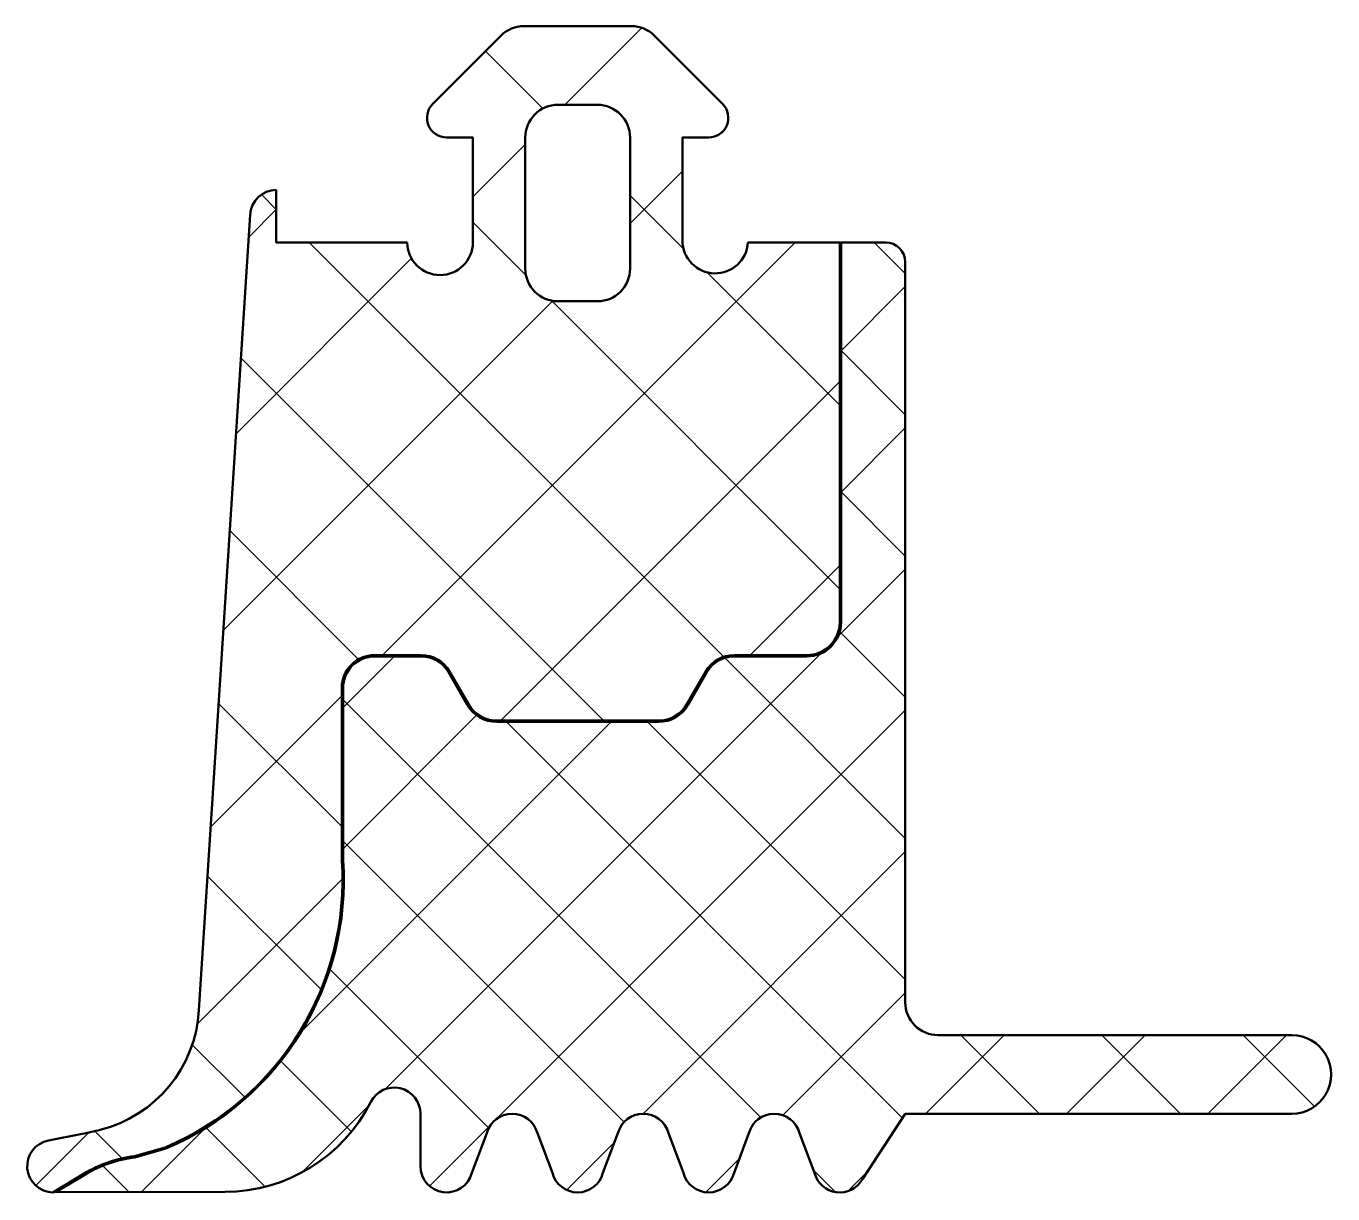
# Model space of a CAD drawing. Extents: x -3.8 to 16.1, y -15 to 2.8.
import ezdxf

# ---------------------------------------------------------------- set-up
doc = ezdxf.new("R2010")
doc.units = 0
for name, color, linetype, lineweight in [('0S-Alu contour', 7, 'Continuous', 50), ('0S-EPDM contour', 22, 'Continuous', 50), ('0S-EPDM hatch', 25, 'Continuous', 25), ('0S-PT contour', 91, 'Continuous', 50), ('0S-PT hatch', 103, 'Continuous', 25)]:
    doc.layers.add(name, color=color, linetype=linetype, lineweight=lineweight)

# ---------------------------------------------------------------- blocks, each defined once
blk = doc.blocks.new('284532__421B1B93_8C6C_4314_B001_06248F372FC0_')
at = {"layer": '0S-EPDM hatch'}
h = blk.add_hatch(dxfattribs=at)
h.set_pattern_fill('ANSI37', color=256, scale=0.625, angle=90, style=0)
h.set_pattern_definition([(135, (0, 0), (-1.403165018917055, -1.403165018917055), []), (225, (0, 0), (1.403165018917055, -1.403165018917055), [])])
edge = h.paths.add_edge_path()
edge.add_arc((2.500000000000001, -0.4999999999997736), 0.5, 180, 360)
edge.add_line((3.000000000000001, -0.4999999999998023), (3.000000000000002, 1.09999923706067))
edge.add_line((3.000000000000002, 1.09999923706067), (2.599998474120982, 1.099999237060671))
edge.add_ellipse((2.600003902038368, 1.400002306970133), major_axis=(-0.3000030699585662, 0), ratio=1, start_angle=-44.99926452983311, end_angle=89.99896335474898, ccw=False)
edge.add_line((2.387866973876948, 1.61213378906273), (3.428122618957615, 2.653384357861731))
edge.add_ellipse((3.781844961507157, 2.299999999999748), major_axis=(-0.5000000000002621, 0), ratio=1, start_angle=269.99999999999034, end_angle=315.02738638263673, ccw=False)
edge.add_line((3.781844961507242, 2.800000000000009), (5.418159606996681, 2.800000000000009))
edge.add_ellipse((5.418159606996884, 2.300000000000507), major_axis=(-0.4999999999995022, 0), ratio=1, start_angle=224.9724037600675, end_angle=270.0000000000232, ccw=False)
edge.add_line((5.771883243884676, 2.653383062280485), (6.812129974365239, 1.612133789062618))
edge.add_ellipse((6.599996857240427, 1.400000728398839), major_axis=(-0.3000014913424136, 0), ratio=1, start_angle=90.00030879993659, end_angle=224.9999923751195, ccw=False)
edge.add_line((6.599998474121152, 1.099999237060783), (6.200000762939454, 1.099999237060556))
edge.add_line((6.200000762939454, 1.099999237060556), (6.200000762939454, -0.4732213705780469))
edge.add_arc((6.700000762939462, -0.4732213705781325), 0.5000000000000071, 180, 356.9299262217182)
edge.add_line((7.199283152981708, -0.4999999999999176), (8.60000341351051, -0.4999999999997758))
edge.add_line((8.60000341351051, -0.4999999999997758), (8.600019823360128, -6.299998508100246))
edge.add_ellipse((8.100019823362713, -6.300000124497773), major_axis=(-0.5000000000000281, 0), ratio=1, start_angle=89.9999871629272, end_angle=180.0001852236296, ccw=False)
edge.add_line((8.100019711338119, -6.800000124497789), (6.988676308291401, -6.799999875502013))
edge.add_arc((6.988676196266664, -7.29999987550186), 0.4999999999998598, 89.99998716291071, 149.9999999999965)
edge.add_line((6.555663494374581, -7.049999875501904), (6.266988509145948, -7.549999616792052))
edge.add_ellipse((5.833975807253745, -7.299999616792078), major_axis=(-0.4999999999999736, 0), ratio=1, start_angle=89.99998716291748, end_angle=150.0000000000018, ccw=False)
edge.add_line((5.833975695229066, -7.799999616792038), (3.366025196567419, -7.799999063849155))
edge.add_ellipse((3.366025308591983, -7.299999063849175), major_axis=(-0.499999999999993, 0), ratio=1, start_angle=30.000000000011994, end_angle=89.99998716293061, ccw=False)
edge.add_line((2.933012606699821, -7.549999063849262), (2.644337322738905, -7.049998805139389))
edge.add_arc((2.211324620846598, -7.299998805139558), 0.50000000000016, 30.00000000001174, 89.99998716292411)
edge.add_line((2.211324732871218, -6.79999880513941), (1.500000448098727, -6.79999864576763))
edge.add_arc((1.500000336073933, -7.299998981841552), 0.5000003360739341, 89.99998716291282, 180)
edge.add_line((0.9999999999999989, -7.299998981841512), (0.9999999999999982, -9.935927071771005))
edge.add_ellipse((-3.418270717782545, -10.23408402966514), major_axis=(-4.428319512767271, 0), ratio=1, start_angle=112.91648536430301, end_angle=183.8606222431933, ccw=False)
edge.add_line((-1.693931894836586, -14.31289137138119), (-2.163894578902538, -14.44598824960053))
edge.add_arc((-1.914858926522621, -16.40497817014032), 1.974755748170581, 97.24483813714185, 121.0628577964668)
edge.add_line((-2.933789728428092, -14.7133989417679), (-3.408941959208636, -15.0000009632412))
edge.add_ellipse((-3.401876921593331, -14.60006336156895), major_axis=(-0.3999999999848188, 0), ratio=1, start_angle=-78.9999999999909, end_angle=88.98795528086657, ccw=False)
edge.add_line((-3.478200519741114, -14.2074124882048), (-2.960564221954104, -14.10679418462001))
edge.add_arc((-3.914609198836794, -9.19865826737982), 5.000000000001826, 280.9999999999956, 284.203986492438)
edge.add_arc((-3.178484688466516, -12.10694310646347), 1.999999999999872, 284.2039864924394, 356.8338123721467)
edge.add_line((-1.181537623129659, -12.21740766296014), (-0.399453336905653, -0.079108739276581))
edge.add_ellipse((5.897336494e-07, -0.1000432324974921), major_axis=(-0.4000021156368721, 0), ratio=1, start_angle=270.00008447267624, end_angle=357.00000000002075, ccw=False)
edge.add_line((-1.2e-15, 0.299958883138945), (1.8e-15, -0.5))
edge.add_line((1.8e-15, -0.5), (2.000000000000001, -0.4999999999997449))
edge = h.paths.add_edge_path()
edge.add_arc((4.899991951970137, -0.8999938593487431), 0.5000088110169649, 270.0010096449121, 359.99920892124)
edge.add_line((5.400000762939443, -0.9000007629394525), (5.400000762939442, 1.099999237060783))
edge.add_arc((4.89999849621757, 1.099996970338911), 0.5000022667270105, 0.0002597465130049, 89.99974025397432)
edge.add_line((4.900000762939529, 1.599999237060783), (4.30000000000006, 1.599999237060698))
edge.add_arc((4.299997640166156, 1.100001596894555), 0.4999976401717121, 89.99972958167768, 180.0002704185669)
edge.add_line((3.800000000000013, 1.099999237060523), (3.800000000000009, -0.9000007629394662))
edge.add_arc((4.300004183031077, -0.8999984872692127), 0.5000041830362468, 180.0002607702023, 269.9995206639517)
edge.add_line((4.299999999999949, -1.400002670287962), (4.900000762939397, -1.400002670288076))
at = {"layer": '0S-Alu contour', "color": 7}
for points in [[(4.900000762939529, 1.599999237060783), (4.30000000000006, 1.599999237060698)], [(3.800000000000013, 1.099999237060523), (3.800000000000009, -0.900000762939466)], [(5.400000762939443, -0.9000007629394525), (5.400000762939442, 1.099999237060783)], [(4.299999999999949, -1.400002670287962), (4.900000762939397, -1.400002670288076)]]:
    blk.add_lwpolyline(points, dxfattribs=at)
for centre, radius, start, end in [((4.299997640166156, 1.100001596894555), 0.4999976401717121, 89.99972958167768, 180.0002704185669), ((4.89999849621757, 1.099996970338911), 0.5000022667270105, 0.0002597465130049, 89.99974025397432), ((4.300004183031077, -0.8999984872692127), 0.5000041830362468, 180.0002607702023, 269.9995206639517), ((4.899991951970137, -0.8999938593487431), 0.5000088110169649, 270.0010096449121, 359.99920892124)]:
    blk.add_arc(centre, radius, start, end, dxfattribs=at)
at = {"layer": '0S-EPDM contour', "color": 7}
for points in [[(3.781844961507242, 2.800000000000009), (5.418159606996681, 2.800000000000009)], [(2.387866973876948, 1.61213378906273), (3.428122618957615, 2.653384357861731)], [(5.771883243884676, 2.653383062280485), (6.812129974365239, 1.612133789062618)], [(3.000000000000001, -0.4999999999998023), (3.000000000000002, 1.09999923706067), (2.599998474120982, 1.099999237060671)], [(6.599998474121152, 1.099999237060783), (6.200000762939454, 1.099999237060556), (6.200000762939454, -0.4732213705780469)], [(-1.2e-15, 0.299958883138945), (1.8e-15, -0.5), (2.000000000000001, -0.4999999999997449)], [(-1.181537623129659, -12.21740766296014), (-0.399453336905653, -0.0791087392765804)], [(7.199283152981708, -0.4999999999999176), (8.60000341351051, -0.4999999999997758), (8.600019823360128, -6.299998508100245)], [(2.211324732871218, -6.79999880513941), (1.500000448098727, -6.79999864576763)], [(8.100019711338119, -6.800000124497789), (6.988676308291401, -6.799999875502013)], [(2.933012606699821, -7.549999063849262), (2.644337322738905, -7.049998805139389)], [(6.555663494374581, -7.049999875501904), (6.266988509145948, -7.549999616792052)], [(0.9999999999999989, -7.299998981841512), (0.9999999999999982, -9.935927071771005)], [(5.833975695229066, -7.799999616792038), (3.366025196567419, -7.799999063849155)], [(-3.478200519741114, -14.2074124882048), (-2.960564221954104, -14.10679418462001)], [(-1.693931894836586, -14.31289137138119), (-2.163894578902538, -14.44598824960053)], [(-2.933789728428092, -14.7133989417679), (-3.408941959208636, -15.0000009632412)]]:
    blk.add_lwpolyline(points, dxfattribs=at)
at = {"layer": '0S-EPDM contour', "color": 7, "extrusion": (0, 0, -1)}
for centre, radius, start, end in [((-3.781844961507157, 2.299999999999748), 0.5000000000002621, 44.97261361736326, 90.00000000000966), ((-5.418159606996884, 2.300000000000507), 0.4999999999995022, 89.9999999999768, 135.0275962399325), ((-2.600003902038368, 1.400002306970133), 0.3000030699585662, 270.001036645251, 44.99926452983314), ((-6.599996857240427, 1.400000728398839), 0.3000014913424136, 135.0000076248805, 269.9996912000634), ((-5.897336494e-07, -0.1000432324974921), 0.4000021156368721, 2.999999999979261, 89.99991552732374), ((-8.100019823362713, -6.300000124497773), 0.5000000000000281, 179.9998147763704, 270.0000128370728), ((-3.366025308591983, -7.299999063849175), 0.499999999999993, 270.0000128370694, 329.999999999988), ((-5.833975807253745, -7.299999616792078), 0.4999999999999736, 209.9999999999983, 270.0000128370825), ((3.418270717782545, -10.23408402966514), 4.428319512767271, 176.1393777568067, 247.083514635697), ((3.401876921593331, -14.60006336156895), 0.3999999999848188, 271.0120447191335, 78.99999999999098)]:
    blk.add_arc(centre, radius, start, end, dxfattribs=at)
at = {"layer": '0S-EPDM contour', "color": 7}
for centre, radius, start, end in [((2.500000000000001, -0.4999999999997736), 0.5, 180, 0), ((6.700000762939462, -0.4732213705781325), 0.5000000000000071, 180, 356.9299262217182), ((1.500000336073933, -7.299998981841552), 0.5000003360739341, 89.99998716291282, 180), ((2.211324620846598, -7.299998805139558), 0.50000000000016, 30.00000000001174, 89.99998716292411), ((6.988676196266664, -7.29999987550186), 0.4999999999998598, 89.99998716291071, 149.9999999999965), ((-3.178484688466516, -12.10694310646347), 1.999999999999872, 284.2039864924394, 356.8338123721467), ((-3.914609198836794, -9.19865826737982), 5.000000000001826, 280.9999999999956, 284.203986492438), ((-1.914858926522621, -16.40497817014032), 1.974755748170581, 97.24483813714185, 121.0628577964668)]:
    blk.add_arc(centre, radius, start, end, dxfattribs=at)
blk = doc.blocks.new('284532__7A7F4E39_E228_4853_B1A5_4898F36AC839_')
at = {"layer": '0S-PT hatch'}
h = blk.add_hatch(dxfattribs=at)
h.set_pattern_fill('ANSI37', color=256, scale=0.48, angle=90, style=0)
h.set_pattern_definition([(135, (0, 0), (-1.077630734528298, -1.077630734528298), []), (225, (0, 0), (1.077630734528298, -1.077630734528298), [])])
edge = h.paths.add_edge_path()
edge.add_arc((8.60000083987214, -14.60000292966242), 0.3999988397287547, 194.999472110643, 330.0003255144524)
edge.add_line((8.946411132812447, -14.80000038146959), (9.599998474121143, -13.79999656677234))
edge.add_line((9.599998474121143, -13.79999656677234), (15.49999618530273, -13.79999656677234))
edge.add_arc((15.49999618530273, -13.19999809265125), 0.5999984741210938, 269.9999999999998, 449.9999999999998)
edge.add_line((15.49999618530273, -12.59999961853015), (10.10003662109363, -12.59996910095203))
edge.add_ellipse((10.09978269123467, -12.1002230308111), major_axis=(-0.4997461346540623, 0), ratio=1, start_angle=-0.02911300125242633, end_angle=90.02911300123708, ccw=False)
edge.add_line((9.600036621093746, -12.09996910095201), (9.599998474119673, -0.7999988669181484))
edge.add_arc((9.299998474121782, -0.7999999999999204), 0.3000000000000302, 0.0002164025688636, 89.99999999998644)
edge.add_line((9.299998474121853, -0.4999999999998903), (8.62000341351059, -0.4999999999997788))
edge.add_line((8.62000341351059, -0.4999999999997788), (8.620019823360025, -6.299998443444344))
edge.add_ellipse((8.100019823362713, -6.300000124497772), major_axis=(-0.5200000000000293, 0), ratio=1, start_angle=89.99998716292691, end_angle=180.0001852255973, ccw=False)
edge.add_line((8.100019706857132, -6.820000124497789), (6.988676303810411, -6.819999875502013))
edge.add_arc((6.988676196266663, -7.29999987550186), 0.4799999999998589, 89.99998716291067, 149.9999999999963)
edge.add_line((6.572984002450271, -7.059999875501905), (6.284309017221637, -7.559999616792052))
edge.add_ellipse((5.833975807253746, -7.299999616792079), major_axis=(-0.5199999999999724, 0), ratio=1, start_angle=89.99998716291708, end_angle=150.0000000000017, ccw=False)
edge.add_line((5.833975690748077, -7.819999616792038), (3.366025192086437, -7.819999063849155))
edge.add_ellipse((3.366025308591987, -7.299999063849167), major_axis=(-0.5200000000000012, 0), ratio=1, start_angle=30.00000000001171, end_angle=89.9999871629301, ccw=False)
edge.add_line((2.915692098624131, -7.559999063849259), (2.627016814663218, -7.059998805139392))
edge.add_arc((2.211324620846597, -7.29999880513956), 0.4800000000001623, 30.00000000001198, 89.99998716292434)
edge.add_line((2.21132472839023, -6.81999880513941), (1.500000443617738, -6.81999864576763))
edge.add_arc((1.500000336073932, -7.299998981841551), 0.4800003360739332, 89.99998716291275, 180)
edge.add_line((1.019999999999998, -7.299998981841512), (1.019999999999998, -9.935253771257347))
edge.add_ellipse((-3.418270717782544, -10.23408402966515), major_axis=(-4.44831951276727, 0), ratio=1, start_angle=112.90047691068679, end_angle=183.8519303552789, ccw=False)
edge.add_line((-1.687288949455251, -14.33179663615484), (-2.159889902931372, -14.46564069161676))
edge.add_arc((-1.914868523888826, -16.40495053149694), 1.954727124496921, 97.20085997198721, 121.062680253557)
edge.add_line((-2.923459805211383, -14.7305247318617), (-3.367608731845598, -14.99842619998583))
edge.add_line((-3.367608731845598, -14.99842619998583), (-0.7821728754578832, -14.99207778501221))
edge.add_arc((-0.7883114882375717, -12.49208532153697), 2.499999999999972, 270.1406867831084, 333.1918497761931)
edge.add_ellipse((1.800001080079711, -13.79999824268668), major_axis=(-0.3999996828654563, 0), ratio=1, start_angle=179.9996936415553, end_angle=333.1918497761938, ccw=False)
edge.add_line((2.200000762939449, -13.8000003814696), (2.200000762939448, -14.59999961853027))
edge.add_arc((2.599999987762455, -14.60000120026882), 0.3999992248261336, 179.9997734312513, 345.0002862132946)
edge.add_line((2.986370086669975, -14.70352668762194), (3.213630676269524, -14.09647102355957))
edge.add_ellipse((3.600000381469751, -14.19999978529023), major_axis=(-0.3999996920023751, 0), ratio=1, start_angle=195.0001814219127, end_angle=344.9998185780873, ccw=False)
edge.add_line((3.986370086669978, -14.09647102355957), (4.213630676269527, -14.70352668762195))
edge.add_arc((4.600000381469749, -14.60000243941471), 0.3999985238265028, 194.9995569349819, 345.0004430650186)
edge.add_line((4.986370086669973, -14.70352668762195), (5.213630676269534, -14.09647102355943))
edge.add_ellipse((5.600000381469751, -14.19999978529012), major_axis=(-0.3999996920023708, 0), ratio=1, start_angle=195.0001814219169, end_angle=344.9998185780837, ccw=False)
edge.add_line((5.986370086669968, -14.09647102355943), (6.213630676269524, -14.70352668762194))
edge.add_arc((6.600000381469722, -14.60000243941471), 0.3999985238264782, 194.999556934982, 345.0004430650185)
edge.add_line((6.986370086669921, -14.70352668762194), (7.213630676269524, -14.09647102355945))
edge.add_ellipse((7.600000381469751, -14.19999978529012), major_axis=(-0.3999996920023751, 0), ratio=1, start_angle=195.0001814219127, end_angle=344.9998185780873, ccw=False)
edge.add_line((7.986370086669978, -14.09647102355945), (8.21363067626952, -14.70352668762182))
at = {"layer": '0S-PT contour', "color": 7}
for points in [[(9.299998474121853, -0.4999999999998903), (8.62000341351059, -0.4999999999997788), (8.620019823360025, -6.299998443444344)], [(9.600036621093746, -12.09996910095201), (9.599998474119673, -0.7999988669181484)], [(2.21132472839023, -6.81999880513941), (1.500000443617738, -6.81999864576763)], [(8.100019706857132, -6.820000124497789), (6.988676303810411, -6.819999875502013)], [(2.915692098624131, -7.559999063849259), (2.627016814663218, -7.059998805139392)], [(6.572984002450271, -7.059999875501905), (6.284309017221637, -7.559999616792052)], [(1.019999999999998, -7.299998981841512), (1.019999999999998, -9.935253771257347)], [(5.833975690748077, -7.819999616792038), (3.366025192086437, -7.819999063849155)], [(15.49999618530273, -12.59999961853015), (10.10003662109363, -12.59996910095203)], [(2.200000762939449, -13.8000003814696), (2.200000762939448, -14.59999961853027)], [(8.946411132812447, -14.80000038146959), (9.599998474121143, -13.79999656677234), (15.49999618530273, -13.79999656677234)], [(2.986370086669975, -14.70352668762194), (3.213630676269524, -14.09647102355957)], [(3.986370086669978, -14.09647102355957), (4.213630676269527, -14.70352668762195)], [(4.986370086669973, -14.70352668762195), (5.213630676269534, -14.09647102355943)], [(5.986370086669968, -14.09647102355943), (6.213630676269524, -14.70352668762194)], [(6.986370086669921, -14.70352668762194), (7.213630676269524, -14.09647102355945)], [(7.986370086669978, -14.09647102355945), (8.21363067626952, -14.70352668762182)], [(-1.687288949455251, -14.33179663615484), (-2.159889902931372, -14.46564069161676)], [(-2.923459805211383, -14.7305247318617), (-3.367608731845598, -14.99842619998583), (-0.7821728754578832, -14.99207778501221)]]:
    blk.add_lwpolyline(points, dxfattribs=at)
for centre, radius, start, end in [((9.299998474121782, -0.7999999999999204), 0.3000000000000302, 0.0002164025688636, 89.99999999998644), ((1.500000336073932, -7.299998981841551), 0.4800003360739332, 89.99998716291275, 180), ((2.211324620846597, -7.29999880513956), 0.4800000000001623, 30.00000000001198, 89.99998716292434), ((6.988676196266663, -7.29999987550186), 0.4799999999998589, 89.99998716291067, 149.9999999999963), ((15.49999618530273, -13.19999809265125), 0.5999984741210938, 269.9999999999998, 89.99999999999984), ((-0.7883114882375717, -12.49208532153697), 2.499999999999972, 270.1406867831084, 333.1918497761931), ((-1.914868523888826, -16.40495053149694), 1.954727124496921, 97.20085997198721, 121.062680253557), ((2.599999987762455, -14.60000120026882), 0.3999992248261336, 179.9997734312513, 345.0002862132946), ((4.600000381469749, -14.60000243941471), 0.3999985238265028, 194.9995569349819, 345.0004430650186), ((6.600000381469722, -14.60000243941471), 0.3999985238264782, 194.999556934982, 345.0004430650185), ((8.60000083987214, -14.60000292966242), 0.3999988397287547, 194.999472110643, 330.0003255144524)]:
    blk.add_arc(centre, radius, start, end, dxfattribs=at)
at = {"layer": '0S-PT contour', "color": 7, "extrusion": (0, 0, -1)}
for centre, radius, start, end in [((-8.100019823362713, -6.300000124497772), 0.5200000000000293, 179.9998147744027, 270.0000128370731), ((-3.366025308591987, -7.299999063849167), 0.5200000000000012, 270.0000128370699, 329.9999999999883), ((-5.833975807253746, -7.299999616792079), 0.5199999999999724, 209.9999999999984, 270.0000128370829), ((3.418270717782544, -10.23408402966515), 4.44831951276727, 176.1480696447211, 247.0995230893132), ((-10.09978269123467, -12.1002230308111), 0.4997461346540623, 269.9708869987629, 0.0291130012524211), ((-1.800001080079711, -13.79999824268668), 0.3999996828654563, 26.8081502238062, 180.0003063584448), ((-3.600000381469751, -14.19999978529023), 0.3999996920023751, 15.00018142191272, 164.9998185780873), ((-5.600000381469751, -14.19999978529012), 0.3999996920023708, 15.00018142191633, 164.9998185780831), ((-7.600000381469751, -14.19999978529012), 0.3999996920023751, 15.00018142191272, 164.9998185780873)]:
    blk.add_arc(centre, radius, start, end, dxfattribs=at)
blk = doc.blocks.new('284532__97DEEA92_F120_4C1B_B059_979D1AE4F6EA_')
at = {"layer": '0S-EPDM contour', "color": 7}
blk.add_blockref('284532__421B1B93_8C6C_4314_B001_06248F372FC0_', (0, 0), dxfattribs=at)
at = {"layer": '0S-PT contour', "color": 7}
blk.add_blockref('284532__7A7F4E39_E228_4853_B1A5_4898F36AC839_', (0, 0), dxfattribs=at)

msp = doc.modelspace()

# ---------------------------------------------------------------- block references
at = {"layer": '0S-Alu contour', "color": 7}
msp.add_blockref('284532__97DEEA92_F120_4C1B_B059_979D1AE4F6EA_', (0, 0), dxfattribs=at)

doc.saveas('drawing.dxf')
